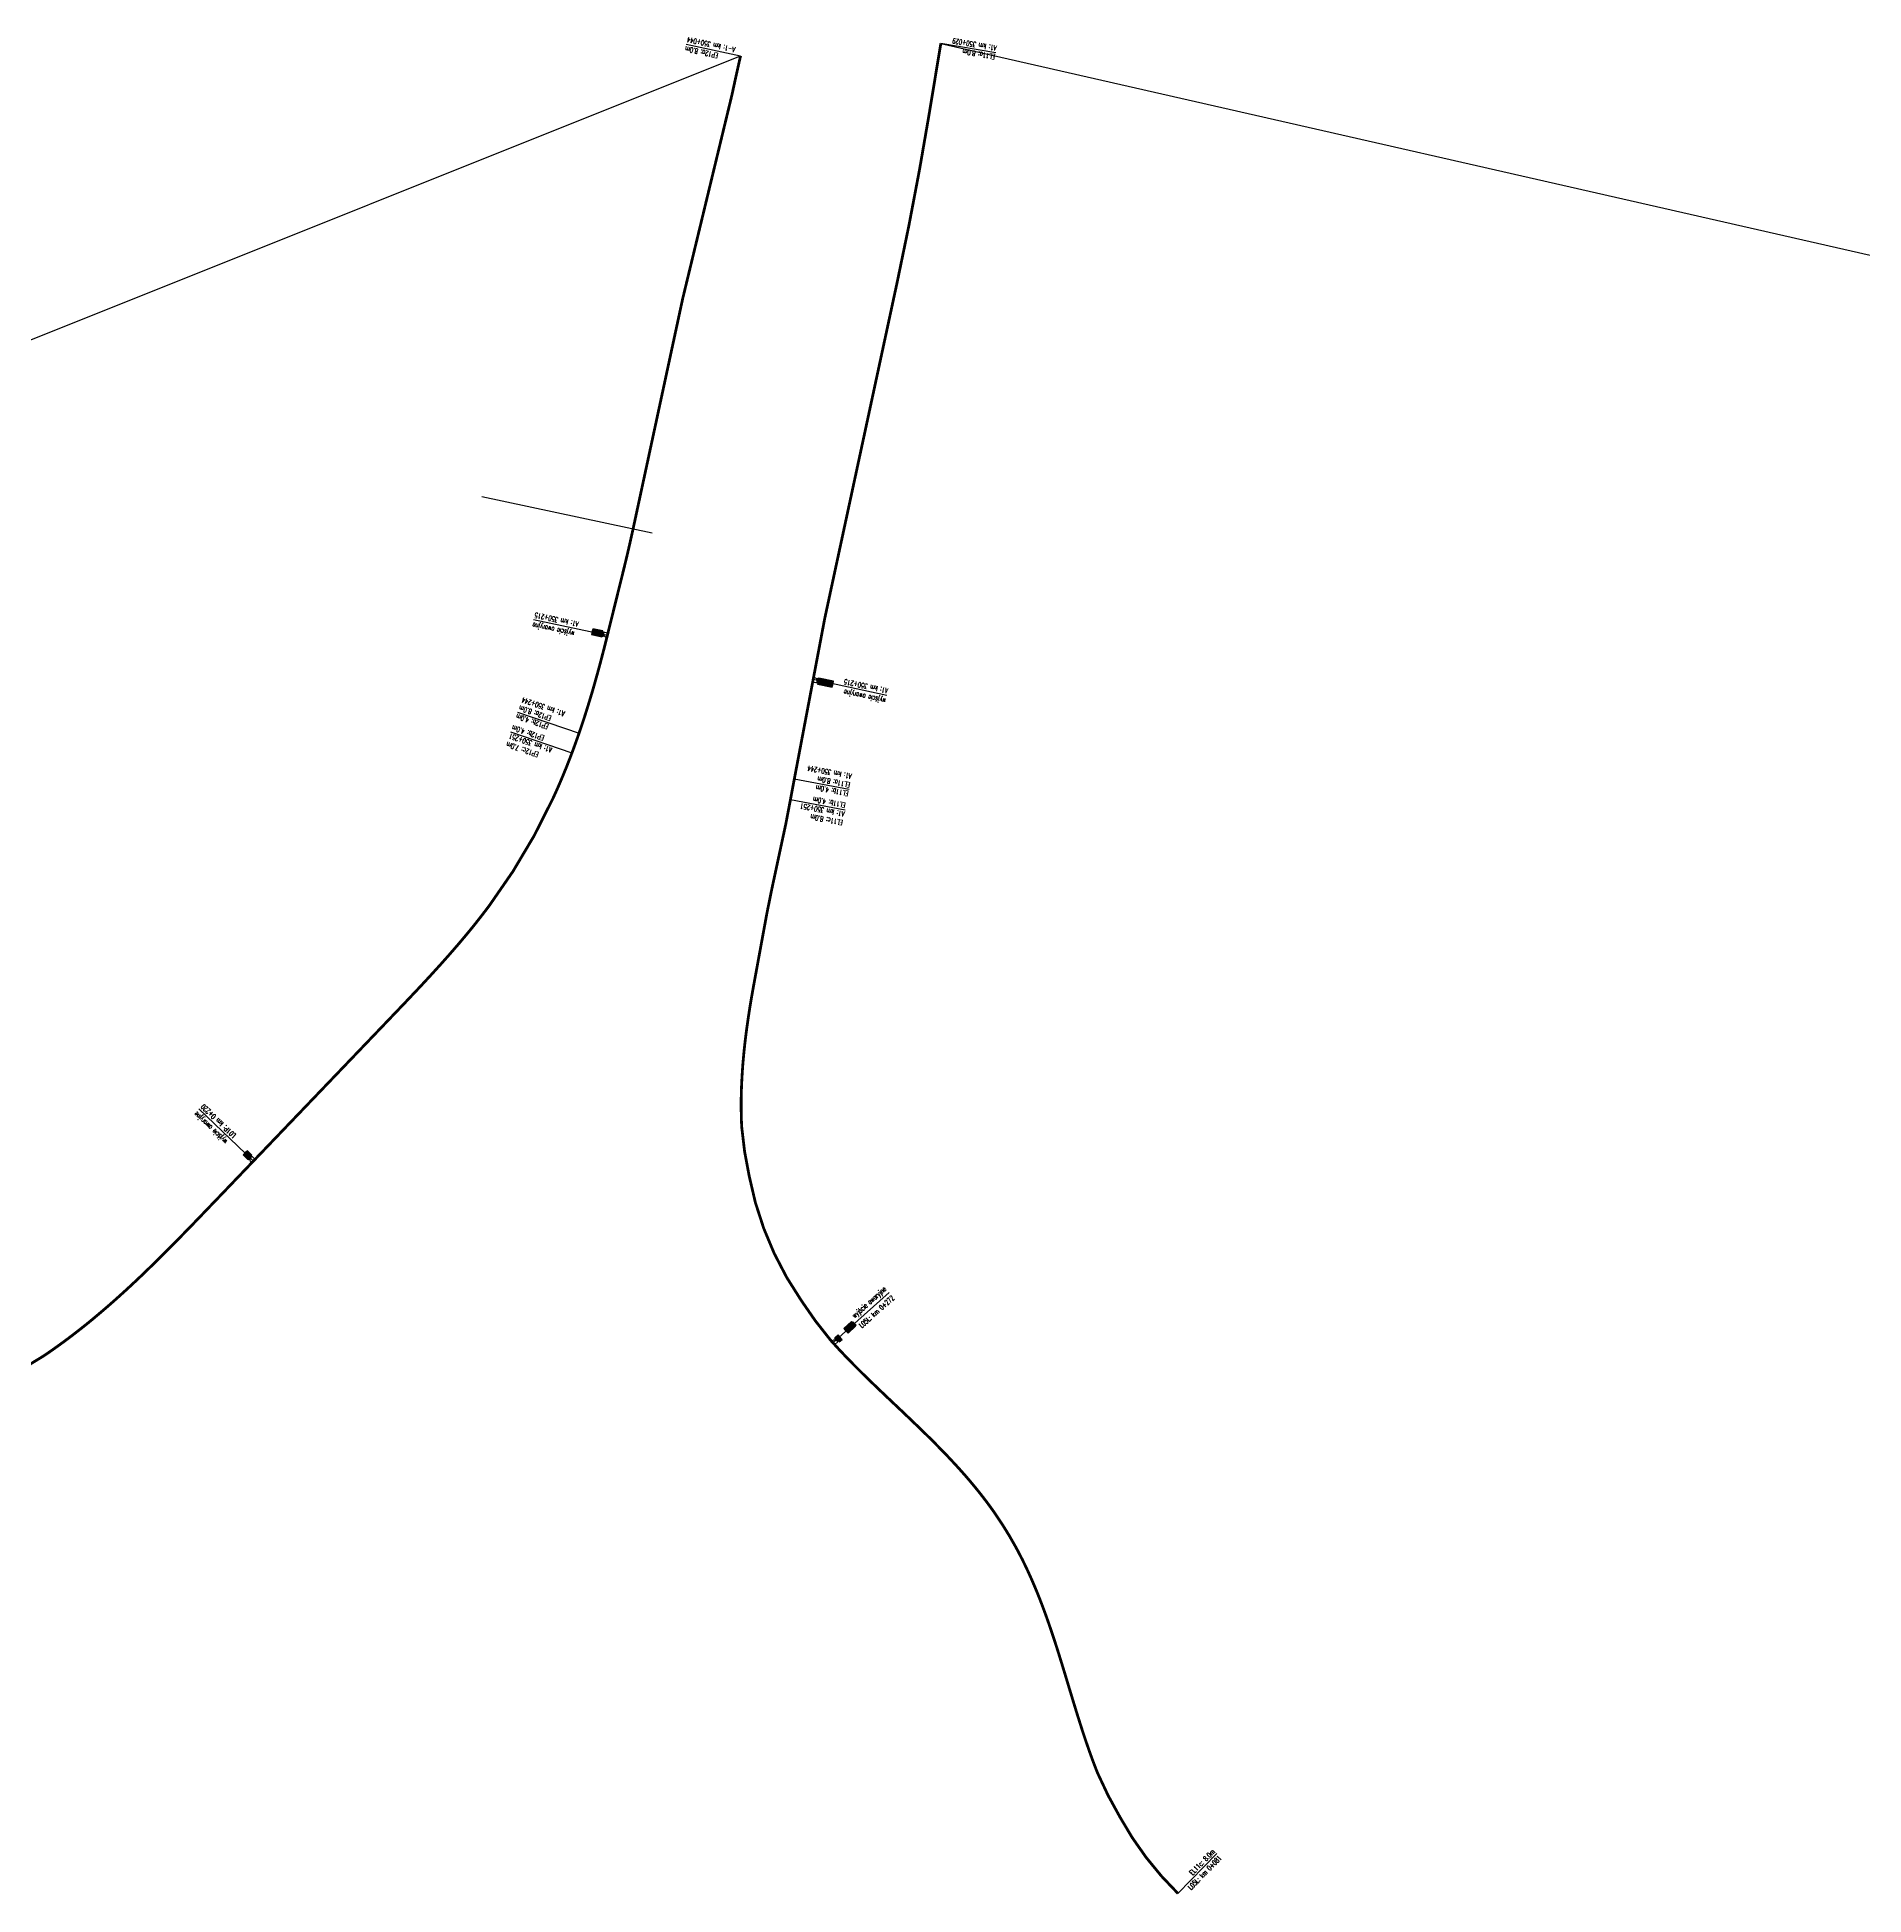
# Model space of a CAD drawing. Header units: metres. Extents: x 7399493 to 7407015, y 5696902 to 5712236.
# Drawn here: x 7404891 to 7405415, y 5698105 to 5698639 of the extents above; entities that cross this region are included whole.
import ezdxf

# ---------------------------------------------------------------- set-up
doc = ezdxf.new("R2010")
doc.units = ezdxf.units.M
for name, color, linetype in [('Drzwi ewakuacyjne', 100, 'Continuous'), ('Drzwi ewakuacyjne_opis', 7, 'Continuous'), ('Ekran_akustyczny_4m', 100, 'Continuous'), ('Ekran_akustyczny_4m_opis', 7, 'Continuous'), ('Ekran_akustyczny_7m_opis', 7, 'Continuous'), ('Ekran_akustyczny_8m', 100, 'Continuous'), ('Ekran_akustyczny_8m_opis', 7, 'Continuous'), ('pomoc', 140, 'Continuous'), ('Schody ewakuacyjne', 100, 'Continuous')]:
    doc.layers.add(name, color=color, linetype=linetype)
doc.styles.add('simplex 0.60', font='simplex.shx', dxfattribs={"width": 0.6})

# ---------------------------------------------------------------- blocks, each defined once
blk = doc.blocks.new('Wyjście awaryjne')
at = {"layer": 'Drzwi ewakuacyjne'}
blk.add_lwpolyline([(0, 0), (-1.4, 0, 0.414214), (0, -1.4)], format="xyb", close=True, dxfattribs=at)
blk = doc.blocks.new('*U15')
at = {"layer": 'Schody ewakuacyjne', "ltscale": 0.8}
blk.add_lwpolyline([(-0.97, 0), (-0.97, -4.32), (-0.9, -4.32), (-0.9, 0)], close=True, dxfattribs=at)
at = {"layer": 'Schody ewakuacyjne'}
for points in [[(-0.76, -4.32), (-0.76, 0)], [(-0.76, 0), (0.76, 0)], [(-0.7, 0.27), (0.7, 0.27)], [(-0.7, 0), (-0.7, 0.27), (0.7, 0.27), (0.7, 0)], [(-0.7, -4.32), (-0.7, 0)], [(-0.76, -4.32), (0.76, -4.32)], [(-0.7, -0.27), (0.7, -0.27)], [(-0.7, -0.54), (0.7, -0.54)], [(-0.7, -0.81), (0.7, -0.81)], [(-0.7, -1.08), (0.7, -1.08)], [(-0.7, -1.35), (0.7, -1.35)], [(-0.7, -1.62), (0.7, -1.62)], [(-0.7, -1.89), (0.7, -1.89)], [(-0.7, -2.16), (0.7, -2.16)], [(-0.7, -2.43), (0.7, -2.43)], [(-0.7, -2.7), (0.7, -2.7)], [(-0.7, -2.97), (0.7, -2.97)], [(-0.7, -3.24), (0.7, -3.24)], [(-0.7, -3.51), (0.7, -3.51)], [(-0.7, -3.78), (0.7, -3.78)], [(-0.7, -4.05), (0.7, -4.05)], [(-0.7, -4.32), (0.7, -4.32)], [(0.7, -4.32), (0.7, 0)], [(0.76, -4.32), (0.76, 0)]]:
    blk.add_lwpolyline(points, dxfattribs=at)
blk = doc.blocks.new('*U12')
at = {"layer": 'Schody ewakuacyjne', "ltscale": 0.8}
blk.add_lwpolyline([(-0.97, 0), (-0.97, -1.08), (-0.9, -1.08), (-0.9, 0)], close=True, dxfattribs=at)
at = {"layer": 'Schody ewakuacyjne'}
for points in [[(-0.76, -1.08), (-0.76, 0)], [(-0.76, 0), (0.76, 0)], [(-0.7, 0.27), (0.7, 0.27)], [(-0.7, 0), (-0.7, 0.27), (0.7, 0.27), (0.7, 0)], [(-0.7, -1.08), (-0.7, 0)], [(-0.76, -1.08), (0.76, -1.08)], [(-0.7, -0.27), (0.7, -0.27)], [(-0.7, -0.54), (0.7, -0.54)], [(-0.7, -0.81), (0.7, -0.81)], [(-0.7, -1.08), (0.7, -1.08)], [(0.7, -1.08), (0.7, 0)], [(0.76, -1.08), (0.76, 0)]]:
    blk.add_lwpolyline(points, dxfattribs=at)
blk = doc.blocks.new('*U13')
at = {"layer": 'Schody ewakuacyjne', "ltscale": 0.8}
blk.add_lwpolyline([(-0.97, 0), (-0.97, -2.97), (-0.9, -2.97), (-0.9, 0)], close=True, dxfattribs=at)
at = {"layer": 'Schody ewakuacyjne'}
for points in [[(-0.76, -2.97), (-0.76, 0)], [(-0.76, 0), (0.76, 0)], [(-0.7, 0.27), (0.7, 0.27)], [(-0.7, 0), (-0.7, 0.27), (0.7, 0.27), (0.7, 0)], [(-0.7, -2.97), (-0.7, 0)], [(-0.76, -2.97), (0.76, -2.97)], [(-0.7, -0.27), (0.7, -0.27)], [(-0.7, -0.54), (0.7, -0.54)], [(-0.7, -0.81), (0.7, -0.81)], [(-0.7, -1.08), (0.7, -1.08)], [(-0.7, -1.35), (0.7, -1.35)], [(-0.7, -1.62), (0.7, -1.62)], [(-0.7, -1.89), (0.7, -1.89)], [(-0.7, -2.16), (0.7, -2.16)], [(-0.7, -2.43), (0.7, -2.43)], [(-0.7, -2.7), (0.7, -2.7)], [(-0.7, -2.97), (0.7, -2.97)], [(0.7, -2.97), (0.7, 0)], [(0.76, -2.97), (0.76, 0)]]:
    blk.add_lwpolyline(points, dxfattribs=at)
blk = doc.blocks.new('*U8')
at = {"layer": 'Schody ewakuacyjne', "ltscale": 0.8}
blk.add_lwpolyline([(-0.97, 0), (-0.97, -1.89), (-0.9, -1.89), (-0.9, 0)], close=True, dxfattribs=at)
at = {"layer": 'Schody ewakuacyjne'}
for points in [[(-0.76, -1.89), (-0.76, 0)], [(-0.76, 0), (0.76, 0)], [(-0.7, 0.27), (0.7, 0.27)], [(-0.7, 0), (-0.7, 0.27), (0.7, 0.27), (0.7, 0)], [(-0.7, -1.89), (-0.7, 0)], [(-0.76, -1.89), (0.76, -1.89)], [(-0.7, -0.27), (0.7, -0.27)], [(-0.7, -0.54), (0.7, -0.54)], [(-0.7, -0.81), (0.7, -0.81)], [(-0.7, -1.08), (0.7, -1.08)], [(-0.7, -1.35), (0.7, -1.35)], [(-0.7, -1.62), (0.7, -1.62)], [(-0.7, -1.89), (0.7, -1.89)], [(0.7, -1.89), (0.7, 0)], [(0.76, -1.89), (0.76, 0)]]:
    blk.add_lwpolyline(points, dxfattribs=at)

msp = doc.modelspace()

# ---------------------------------------------------------------- linework, layer by layer
at = {"layer": 'Drzwi ewakuacyjne_opis'}
for p, q in [((7405033.54, 5698471.4), (7405054.71, 5698466.84)), ((7405134.95, 5698449.56), (7405113.79, 5698454.12)), ((7404937.45, 5698330.84), (7404953.07, 5698315.85)), ((7405135.61, 5698278.1), (7405119.48, 5698263.66)), ((7405135.61, 5698278.1), (7405119.48, 5698263.66))]:
    msp.add_line(p, q, dxfattribs=at)
at = {"layer": 'Ekran_akustyczny_4m', "flags": 128}
for points in [[(7405062.08, 5698497.37, 0.8, 0.8, 0), (7405076.34, 5698563.56, 0.8, 0.8, 0), (7405090.44, 5698621.9, 0.8, 0.8, -0.002866), (7405092.95, 5698633.26, 0, 0, 0)], [(7404815.93, 5698234, 0.8, 0.8, 0.134267), (7404892.88, 5698259.91, 0.8, 0.8, 0), (7404894.65, 5698261.12, 0.8, 0.8, 0), (7404896.4, 5698262.35, 0.8, 0.8, 0), (7404898.14, 5698263.61, 0.8, 0.8, 0), (7404899.87, 5698264.88, 0.8, 0.8, 0), (7404901.58, 5698266.19, 0.8, 0.8, 0), (7404903.28, 5698267.51, 0.8, 0.8, 0), (7404904.97, 5698268.85, 0.8, 0.8, 0), (7404906.64, 5698270.21, 0.8, 0.8, 0), (7404908.3, 5698271.6, 0.8, 0.8, 0), (7404909.95, 5698273, 0.8, 0.8, 0), (7404911.59, 5698274.41, 0.8, 0.8, 0), (7404913.22, 5698275.85, 0.8, 0.8, 0), (7404914.84, 5698277.3, 0.8, 0.8, 0), (7404916.45, 5698278.76, 0.8, 0.8, 0), (7404918.05, 5698280.24, 0.8, 0.8, 0), (7404919.64, 5698281.73, 0.8, 0.8, 0), (7404921.22, 5698283.23, 0.8, 0.8, 0), (7404922.79, 5698284.75, 0.8, 0.8, 0), (7404924.36, 5698286.28, 0.8, 0.8, 0), (7404925.92, 5698287.81, 0.8, 0.8, 0), (7404927.48, 5698289.36, 0.8, 0.8, 0), (7404929.03, 5698290.92, 0.8, 0.8, 0), (7404930.58, 5698292.48, 0.8, 0.8, 0), (7404932.12, 5698294.05, 0.8, 0.8, 0), (7404933.66, 5698295.63, 0.8, 0.8, 0), (7404935.2, 5698297.21, 0.8, 0.8, 0), (7404936.73, 5698298.8, 0.8, 0.8, 0), (7404938.27, 5698300.4, 0.8, 0.8, 0), (7404939.8, 5698302, 0.8, 0.8, 0), (7404941.34, 5698303.6, 0.8, 0.8, 0), (7404942.88, 5698305.2, 0.8, 0.8, 0), (7404991.63, 5698356.12, 0.8, 0.8, 0), (7404992.63, 5698357.17, 0.8, 0.8, 0), (7404993.63, 5698358.22, 0.8, 0.8, 0), (7404994.63, 5698359.26, 0.8, 0.8, 0), (7404995.63, 5698360.31, 0.8, 0.8, 0), (7404996.63, 5698361.35, 0.8, 0.8, 0), (7404997.62, 5698362.4, 0.8, 0.8, 0), (7404998.61, 5698363.45, 0.8, 0.8, 0), (7404999.6, 5698364.49, 0.8, 0.8, 0), (7405000.59, 5698365.54, 0.8, 0.8, 0), (7405001.57, 5698366.59, 0.8, 0.8, 0), (7405002.54, 5698367.64, 0.8, 0.8, 0), (7405003.52, 5698368.69, 0.8, 0.8, 0), (7405004.49, 5698369.75, 0.8, 0.8, 0), (7405005.45, 5698370.81, 0.8, 0.8, 0), (7405006.41, 5698371.86, 0.8, 0.8, 0), (7405007.36, 5698372.92, 0.8, 0.8, 0), (7405008.31, 5698373.99, 0.8, 0.8, 0), (7405009.26, 5698375.06, 0.8, 0.8, 0), (7405010.19, 5698376.13, 0.8, 0.8, 0), (7405011.12, 5698377.2, 0.8, 0.8, 0), (7405012.05, 5698378.28, 0.8, 0.8, 0), (7405012.96, 5698379.36, 0.8, 0.8, 0), (7405013.87, 5698380.44, 0.8, 0.8, 0), (7405014.78, 5698381.53, 0.8, 0.8, 0), (7405015.67, 5698382.62, 0.8, 0.8, 0), (7405016.56, 5698383.72, 0.8, 0.8, 0), (7405017.43, 5698384.83, 0.8, 0.8, 0), (7405018.3, 5698385.93, 0.8, 0.8, 0), (7405019.16, 5698387.05, 0.8, 0.8, 0), (7405020.01, 5698388.16, 0.8, 0.8, 0), (7405020.86, 5698389.29, 0.8, 0.8, 0.051285), (7405039.03, 5698419.88, 0.8, 0.8, 0), (7405040.07, 5698422.16, 0.8, 0.8, 0), (7405041.07, 5698424.44, 0.8, 0.8, 0), (7405042.04, 5698426.74, 0.8, 0.8, 0), (7405042.98, 5698429.05, 0.8, 0.8, 0), (7405043.89, 5698431.37, 0.8, 0.8, 0), (7405044.55, 5698433.12, 0.8, 0.8, 0), (7405044.78, 5698433.71, 0.8, 0.8, 0), (7405045.63, 5698436.06, 0.8, 0.8, 0), (7405046.47, 5698438.42, 0.8, 0.8, 0), (7405046.59, 5698438.77, 0.8, 0.8, 0), (7405047.28, 5698440.8, 0.8, 0.8, 0), (7405048.07, 5698443.18, 0.8, 0.8, 0), (7405048.83, 5698445.58, 0.8, 0.8, 0), (7405049.57, 5698447.98, 0.8, 0.8, 0), (7405050.3, 5698450.39, 0.8, 0.8, 0), (7405051, 5698452.82, 0.8, 0.8, 0), (7405051.68, 5698455.25, 0.8, 0.8, 0), (7405052.35, 5698457.68, 0.8, 0.8, 0), (7405053, 5698460.13, 0.8, 0.8, 0), (7405053.64, 5698462.58, 0.8, 0.8, 0), (7405054.26, 5698465.04, 0.8, 0.8, 0), (7405059.41, 5698485.83, 0.8, 0.8, 0.007444), (7405062.08, 5698497.37, 0.8, 0.8, 0.007444)]]:
    msp.add_lwpolyline(points, format="xyseb", dxfattribs=at)
at = {"layer": 'Ekran_akustyczny_4m_opis'}
for p, q in [((7405028.94, 5698444.79), (7405046.59, 5698438.77)), ((7405124.1, 5698422.55), (7405108.37, 5698425.53))]:
    msp.add_line(p, q, dxfattribs=at)
at = {"layer": 'Ekran_akustyczny_7m_opis'}
msp.add_line((7405026.91, 5698439.14), (7405044.55, 5698433.12), dxfattribs=at)
at = {"layer": 'Ekran_akustyczny_8m', "flags": 128}
msp.add_lwpolyline([(7405218.52, 5698105.54, 0.8, 0.8, -0.073998), (7405201.89, 5698127.44, 0.8, 0.8, 0), (7405198.46, 5698133.7, 0.8, 0.8, 0), (7405195.42, 5698140.17, 0.8, 0.8, 0), (7405195.14, 5698140.88, 0.8, 0.8, 0), (7405194.84, 5698141.66, 0.8, 0.8, 0), (7405194.54, 5698142.44, 0.8, 0.8, 0), (7405194.24, 5698143.22, 0.8, 0.8, 0), (7405193.95, 5698144, 0.8, 0.8, 0), (7405193.67, 5698144.78, 0.8, 0.8, 0), (7405193.38, 5698145.57, 0.8, 0.8, 0), (7405193.1, 5698146.36, 0.8, 0.8, 0), (7405192.82, 5698147.15, 0.8, 0.8, 0), (7405192.55, 5698147.95, 0.8, 0.8, 0), (7405192.27, 5698148.74, 0.8, 0.8, 0), (7405192, 5698149.54, 0.8, 0.8, 0), (7405191.73, 5698150.34, 0.8, 0.8, 0), (7405191.47, 5698151.14, 0.8, 0.8, 0), (7405191.2, 5698151.94, 0.8, 0.8, 0), (7405190.94, 5698152.75, 0.8, 0.8, 0), (7405190.68, 5698153.56, 0.8, 0.8, 0), (7405190.42, 5698154.37, 0.8, 0.8, 0), (7405190.17, 5698155.18, 0.8, 0.8, 0), (7405189.91, 5698155.99, 0.8, 0.8, 0), (7405189.66, 5698156.8, 0.8, 0.8, 0), (7405189.4, 5698157.62, 0.8, 0.8, 0), (7405189.15, 5698158.43, 0.8, 0.8, 0), (7405188.9, 5698159.25, 0.8, 0.8, 0), (7405188.65, 5698160.07, 0.8, 0.8, 0), (7405188.4, 5698160.89, 0.8, 0.8, 0), (7405188.15, 5698161.71, 0.8, 0.8, 0), (7405187.9, 5698162.54, 0.8, 0.8, 0), (7405187.65, 5698163.36, 0.8, 0.8, 0), (7405187.4, 5698164.19, 0.8, 0.8, 0), (7405187.15, 5698165.01, 0.8, 0.8, 0), (7405186.76, 5698166.3, 0.8, 0.8, 0), (7405186.37, 5698167.6, 0.8, 0.8, 0), (7405185.98, 5698168.89, 0.8, 0.8, 0), (7405185.58, 5698170.19, 0.8, 0.8, 0), (7405185.19, 5698171.49, 0.8, 0.8, 0), (7405184.78, 5698172.79, 0.8, 0.8, 0), (7405184.38, 5698174.1, 0.8, 0.8, 0), (7405183.97, 5698175.4, 0.8, 0.8, 0), (7405183.55, 5698176.71, 0.8, 0.8, 0), (7405183.13, 5698178.01, 0.8, 0.8, 0), (7405182.7, 5698179.32, 0.8, 0.8, 0), (7405182.26, 5698180.63, 0.8, 0.8, 0), (7405181.82, 5698181.93, 0.8, 0.8, 0), (7405181.37, 5698183.24, 0.8, 0.8, 0), (7405180.91, 5698184.55, 0.8, 0.8, 0), (7405180.44, 5698185.86, 0.8, 0.8, 0), (7405179.96, 5698187.16, 0.8, 0.8, 0), (7405179.47, 5698188.47, 0.8, 0.8, 0), (7405178.97, 5698189.77, 0.8, 0.8, 0), (7405178.45, 5698191.07, 0.8, 0.8, 0), (7405177.93, 5698192.37, 0.8, 0.8, 0), (7405177.39, 5698193.67, 0.8, 0.8, 0), (7405176.84, 5698194.96, 0.8, 0.8, 0), (7405176.27, 5698196.26, 0.8, 0.8, 0), (7405175.69, 5698197.54, 0.8, 0.8, 0), (7405175.09, 5698198.83, 0.8, 0.8, 0), (7405174.48, 5698200.11, 0.8, 0.8, 0), (7405173.86, 5698201.38, 0.8, 0.8, 0), (7405173.21, 5698202.65, 0.8, 0.8, 0), (7405172.55, 5698203.91, 0.8, 0.8, 0), (7405171.87, 5698205.16, 0.8, 0.8, 0.025755), (7405166.13, 5698214.46, 0.8, 0.8, 0), (7405165.32, 5698215.62, 0.8, 0.8, 0), (7405164.49, 5698216.77, 0.8, 0.8, 0), (7405163.65, 5698217.91, 0.8, 0.8, 0), (7405162.79, 5698219.03, 0.8, 0.8, 0), (7405161.93, 5698220.15, 0.8, 0.8, 0), (7405161.05, 5698221.25, 0.8, 0.8, 0), (7405160.16, 5698222.34, 0.8, 0.8, 0), (7405159.27, 5698223.42, 0.8, 0.8, 0), (7405158.36, 5698224.49, 0.8, 0.8, 0), (7405157.45, 5698225.55, 0.8, 0.8, 0), (7405156.52, 5698226.6, 0.8, 0.8, 0), (7405155.59, 5698227.64, 0.8, 0.8, 0), (7405154.66, 5698228.66, 0.8, 0.8, 0), (7405153.71, 5698229.68, 0.8, 0.8, 0), (7405152.77, 5698230.69, 0.8, 0.8, 0), (7405151.81, 5698231.7, 0.8, 0.8, 0), (7405150.86, 5698232.69, 0.8, 0.8, 0), (7405149.89, 5698233.67, 0.8, 0.8, 0), (7405148.93, 5698234.65, 0.8, 0.8, 0), (7405147.96, 5698235.62, 0.8, 0.8, 0), (7405146.99, 5698236.59, 0.8, 0.8, 0), (7405146.01, 5698237.55, 0.8, 0.8, 0), (7405145.04, 5698238.5, 0.8, 0.8, 0), (7405144.06, 5698239.45, 0.8, 0.8, 0), (7405143.08, 5698240.39, 0.8, 0.8, 0), (7405142.1, 5698241.33, 0.8, 0.8, 0), (7405141.12, 5698242.27, 0.8, 0.8, 0), (7405140.14, 5698243.2, 0.8, 0.8, 0), (7405139.17, 5698244.13, 0.8, 0.8, 0), (7405138.19, 5698245.05, 0.8, 0.8, 0), (7405137.21, 5698245.98, 0.8, 0.8, 0), (7405136.59, 5698246.57, 0.8, 0.8, 0), (7405135.97, 5698247.16, 0.8, 0.8, 0), (7405135.35, 5698247.74, 0.8, 0.8, 0), (7405134.73, 5698248.33, 0.8, 0.8, 0), (7405134.11, 5698248.92, 0.8, 0.8, 0), (7405133.49, 5698249.51, 0.8, 0.8, 0), (7405132.88, 5698250.09, 0.8, 0.8, 0), (7405132.26, 5698250.68, 0.8, 0.8, 0), (7405131.65, 5698251.27, 0.8, 0.8, 0), (7405131.04, 5698251.86, 0.8, 0.8, 0), (7405130.43, 5698252.45, 0.8, 0.8, 0), (7405129.82, 5698253.03, 0.8, 0.8, 0), (7405129.22, 5698253.62, 0.8, 0.8, 0), (7405128.62, 5698254.21, 0.8, 0.8, 0), (7405128.01, 5698254.8, 0.8, 0.8, 0), (7405127.42, 5698255.39, 0.8, 0.8, 0), (7405126.82, 5698255.99, 0.8, 0.8, 0), (7405126.23, 5698256.58, 0.8, 0.8, 0), (7405125.64, 5698257.17, 0.8, 0.8, 0), (7405125.05, 5698257.77, 0.8, 0.8, 0), (7405124.46, 5698258.37, 0.8, 0.8, 0), (7405123.88, 5698258.96, 0.8, 0.8, 0), (7405123.3, 5698259.56, 0.8, 0.8, 0), (7405122.73, 5698260.17, 0.8, 0.8, 0), (7405122.15, 5698260.77, 0.8, 0.8, 0), (7405121.58, 5698261.37, 0.8, 0.8, 0), (7405121.02, 5698261.98, 0.8, 0.8, 0), (7405120.46, 5698262.59, 0.8, 0.8, 0), (7405119.9, 5698263.2, 0.8, 0.8, 0), (7405119.34, 5698263.81, 0.8, 0.8, 0), (7405118.83, 5698264.38, 0.8, 0.8, 0), (7405114.41, 5698269.99, 0.8, 0.8, 0), (7405110.35, 5698275.86, 0.8, 0.8, -0.104584), (7405095.43, 5698311.52, 0.8, 0.8, 0), (7405094.11, 5698318.55, 0.8, 0.8, 0), (7405093.28, 5698325.58, 0.8, 0.8, 0), (7405093.19, 5698327.48, 0.8, 0.8, 0), (7405093.14, 5698329.48, 0.8, 0.8, 0), (7405093.12, 5698331.48, 0.8, 0.8, 0), (7405093.12, 5698333.49, 0.8, 0.8, 0), (7405093.16, 5698335.49, 0.8, 0.8, 0), (7405093.23, 5698337.5, 0.8, 0.8, 0), (7405093.33, 5698339.52, 0.8, 0.8, 0), (7405093.45, 5698341.53, 0.8, 0.8, 0), (7405093.59, 5698343.55, 0.8, 0.8, 0), (7405093.77, 5698345.56, 0.8, 0.8, 0), (7405093.96, 5698347.58, 0.8, 0.8, 0), (7405094.18, 5698349.6, 0.8, 0.8, 0), (7405094.42, 5698351.62, 0.8, 0.8, 0), (7405094.68, 5698353.64, 0.8, 0.8, 0), (7405094.96, 5698355.67, 0.8, 0.8, 0), (7405095.26, 5698357.69, 0.8, 0.8, 0), (7405095.57, 5698359.71, 0.8, 0.8, 0), (7405095.9, 5698361.74, 0.8, 0.8, 0), (7405096.25, 5698363.76, 0.8, 0.8, 0), (7405096.61, 5698365.79, 0.8, 0.8, 0), (7405100, 5698384.26, 0.8, 0.8, -0.009596), (7405101.24, 5698390.6, 0.8, 0.8, -0.005701), (7405102.37, 5698396.09, 0.8, 0.8, 0), (7405105.95, 5698412.76, 0.8, 0.8, 0), (7405107.26, 5698419.63, 0.8, 0.8, 0), (7405108.37, 5698425.53, 0.8, 0.8, 0), (7405117.12, 5698471.73, 0.8, 0.8, 0), (7405137.95, 5698568.44, 0.8, 0.8, 0.012162), (7405147.16, 5698616.95, 0.8, 0.8, 0), (7405150.44, 5698636.82, 0, 0, 0)], format="xyseb", dxfattribs=at)
at = {"layer": 'Ekran_akustyczny_8m_opis'}
for p, q in [((7405077.31, 5698636.63), (7405092.95, 5698633.26)), ((7405166.21, 5698634.1), (7405150.44, 5698636.82)), ((7405122.98, 5698416.66), (7405107.26, 5698419.63)), ((7405229.7, 5698116.99), (7405218.52, 5698105.54))]:
    msp.add_line(p, q, dxfattribs=at)
at = {"layer": 'pomoc', "color": 4, "linetype": 'Continuous', "lineweight": 25}
for p, q in [((7405150.44, 5698636.82), (7405490.93, 5698559.18)), ((7404876.01, 5698546.39), (7405092.95, 5698633.26))]:
    msp.add_line(p, q, dxfattribs=at)
at = {"layer": 'pomoc', "ltscale": 0.05}
msp.add_line((7405067.56, 5698496.21), (7405018.65, 5698506.6), dxfattribs=at)

# ---------------------------------------------------------------- block references
at = {"layer": 'Drzwi ewakuacyjne', "xscale": -1}
for p, rotation in [((7405054.86, 5698467.53), 257.8154647894606), ((7405113.64, 5698453.43), 77.85605528012893), ((7404953.55, 5698316.35), 226.3224650733914), ((7405119.95, 5698263.13), 131.3016621853745)]:
    msp.add_blockref('Wyjście awaryjne', p, dxfattribs=dict(at, rotation=rotation))
at = {"layer": 'Schody ewakuacyjne'}
for name, p, rotation in [('*U13', (7405053.24, 5698467.16), 257.8471583717902), ('*U15', (7405115.25, 5698453.8), 77.84712793245609), ('*U8', (7404951.99, 5698316.89), 226.2461926648559), ('*U12', (7405120.62, 5698264.67), 131.2919460298578), ('*U13', (7405125.46, 5698269.04), 312.8399936239058)]:
    msp.add_blockref(name, p, dxfattribs=dict(at, rotation=rotation))

# ---------------------------------------------------------------- texts
at = {"layer": 'Drzwi ewakuacyjne_opis', "char_height": 1.5, "style": 'simplex 0.60'}
for s, insert, attachment_point, rotation in [('wyjście awaryjne', (7405033.45, 5698470.98), 9, 167.8466), ('A1: km 350+215', (7405033.98, 5698473.41), 9, 167.8466), ('A1: km 350+215', (7405135.39, 5698451.58), 7, 167.8466), ('wyjście awaryjne', (7405134.86, 5698449.14), 7, 167.8466), ('wyjście awaryjne', (7404937.15, 5698330.53), 9, 136.1742), ('L01P: km 0+220', (7404938.88, 5698332.33), 9, 136.1742), ('wyjście awaryjne', (7405135.24, 5698278.52), 9, 41.8495), ('L05L: km 0+272', (7405137.23, 5698276.29), 9, 41.8495)]:
    msp.add_mtext(s, dxfattribs=dict(at, insert=insert, attachment_point=attachment_point, rotation=rotation))
at = {"layer": 'Ekran_akustyczny_4m_opis', "char_height": 1.5, "style": 'simplex 0.60'}
for s, insert, attachment_point, rotation in [('EP12b: 4.0m', (7405028.79, 5698444.35), 9, 161.1618), ('EP12b: 4.0m', (7405027.58, 5698441.11), 9, 161.1618), ('EL11b: 4.0m', (7405123.19, 5698418.72), 7, 169.2787), ('EL11b: 4.0m', (7405124.01, 5698422.1), 7, 169.2787)]:
    msp.add_mtext(s, dxfattribs=dict(at, insert=insert, attachment_point=attachment_point, rotation=rotation))
at = {"layer": 'Ekran_akustyczny_7m_opis', "char_height": 1.5, "attachment_point": 9, "rotation": 161.1618, "style": 'simplex 0.60'}
for s, insert in [('EP12c: 7.0m', (7405025.98, 5698436.28)), ('A1: km 350+251', (7405026.76, 5698438.7))]:
    msp.add_mtext(s, dxfattribs=dict(at, insert=insert))
at = {"layer": 'Ekran_akustyczny_8m_opis', "char_height": 1.5, "style": 'simplex 0.60'}
for s, insert, attachment_point, rotation in [('EP12a: 8.0m', (7405077.18, 5698636.02), 9, 167.8466), ('A-1: km 350+044', (7405077.75, 5698638.67), 9, 167.8466), ('A1: km 350+029', (7405166.56, 5698636.14), 7, 170.2345), ('EL11a: 8.0m', (7405166.13, 5698633.65), 7, 170.2345), ('A1: km 350+244', (7405030.41, 5698449.1), 9, 161.1618), ('EP12a: 8.0m', (7405029.61, 5698446.76), 9, 161.1618), ('A1: km 350+244', (7405124.95, 5698427.06), 7, 169.2787), ('EL11a: 8.0m', (7405124.48, 5698424.58), 7, 169.2787), ('A1: km 350+251', (7405122.89, 5698416.2), 7, 169.2787), ('EL11c: 8.0m', (7405122.42, 5698413.72), 7, 169.2787), ('EL11c: 8.0m', (7405229.3, 5698117.39), 9, 45.6843), ('L05L: km 0+081', (7405231.18, 5698115.55), 9, 45.6843)]:
    msp.add_mtext(s, dxfattribs=dict(at, insert=insert, attachment_point=attachment_point, rotation=rotation))

doc.saveas('drawing.dxf')
